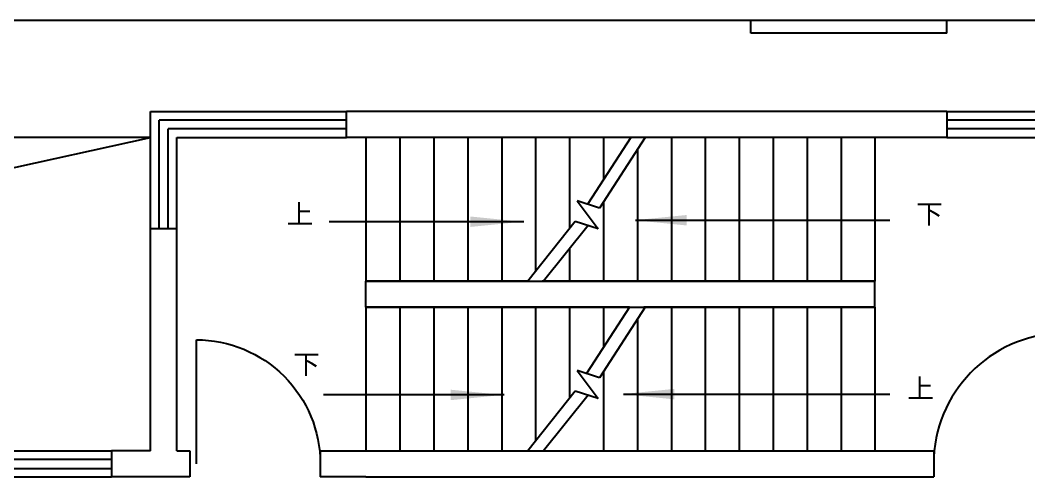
# Model space of a CAD drawing. Extents: x -355297 to -319897, y -340725 to -321125.
# Drawn here: x -337597 to -329868, y -329775 to -326275 of the extents above; entities that cross this region are included whole.
import ezdxf
from ezdxf.enums import TextEntityAlignment as Align

# ---------------------------------------------------------------- set-up
doc = ezdxf.new("R2010")
doc.units = 0
doc.header["$LTSCALE"] = 1000
doc.header["$MEASUREMENT"] = 0
doc.layers.get('0').update_dxf_attribs({"linetype": 'CONTINUOUS'})
for name, color, linetype in [('PUB_DIM', 3, 'CONTINUOUS'), ('STAIR', 3, 'CONTINUOUS'), ('TEXT', 6, 'CONTINUOUS'), ('WALL', 2, 'CONTINUOUS'), ('WIND', 2, 'CONTINUOUS'), ('WINDOW', 3, 'CONTINUOUS'), ('WINDOW_TEXT', 7, 'CONTINUOUS'), ('家具ALL', 33, 'CONTINUOUS')]:
    doc.layers.add(name, color=color, linetype=linetype)
doc.styles.add('CCDI_T0G_01', font='simhei.ttf')
doc.styles.add('SIMPLEX', font='SIMPLEX.SHX')

# ---------------------------------------------------------------- blocks, each defined once
blk = doc.blocks.new('_ARROW')
blk.add_solid([(0, 0), (-1, 0.1), (-1, -0.1)])
blk = doc.blocks.new('_A2ZXL')
blk.add_line((-0.4717, 0), (-0.4717, -0.9996))
blk.add_arc((-0.5, 0), 1, 271.62314, 0)
blk = doc.blocks.new('_DBLK')
blk.add_line((-0.45, 0), (-0.45, -0.95))
blk.add_arc((-0.45, 0), 0.95, 270, 0)
at = {"layer": 'WINDOW_TEXT', "style": 'SIMPLEX', "flags": 9}
blk.add_attdef('A', text='', height=1, dxfattribs=at).set_placement((0, 1.5), align=Align.MIDDLE)
blk = doc.blocks.new('_WBLK')
for p, q in [((-0.5, 0.5), (0.5, 0.5)), ((0.5, 0.1667), (-0.5, 0.1667)), ((0.5, -0.1667), (-0.5, -0.1667)), ((-0.5, -0.5), (0.5, -0.5))]:
    blk.add_line(p, q)
at = {"layer": 'WINDOW_TEXT', "style": 'SIMPLEX', "flags": 9}
blk.add_attdef('A', text='', height=1, dxfattribs=at).set_placement((0, 1.5), align=Align.MIDDLE)

msp = doc.modelspace()

# ---------------------------------------------------------------- linework, layer by layer
at = {"layer": 'PUB_DIM'}
msp.add_line((-338474.1, -327588), (-336597.4, -327174.6), dxfattribs=at)
for points in [[(-333737.8, -327819.4), (-335230.1, -327819.4)], [(-333737.8, -327819.4), (-335230.1, -327819.4)], [(-332881.3, -327808.1), (-330932.9, -327808.1)], [(-332881.3, -327808.1), (-330932.9, -327808.1)], [(-333888, -329147), (-335272.6, -329147)], [(-333888, -329147), (-335272.6, -329147)], [(-332974.4, -329140.7), (-330932.9, -329140.7)], [(-332974.4, -329140.7), (-330932.9, -329140.7)]]:
    msp.add_lwpolyline(points, dxfattribs=at)
at = {"layer": 'STAIR'}
for p, q in [((-334947.4, -327174.6), (-334947.4, -328274.6)), ((-334687.4, -327174.6), (-334687.4, -328274.6)), ((-334427.4, -327174.6), (-334427.4, -328274.6)), ((-334167.4, -327174.6), (-334167.4, -328274.6)), ((-333907.4, -327174.6), (-333907.4, -328274.6)), ((-333647.4, -327174.6), (-333647.4, -328199.3)), ((-333387.4, -327174.6), (-333387.4, -327871.1)), ((-332917, -327174.6), (-333247.6, -327683.3)), ((-332807.7, -327174.6), (-333159.2, -327715.3)), ((-333127.4, -327174.6), (-333127.4, -327498.3)), ((-332607.4, -327174.6), (-332607.4, -328274.6)), ((-332347.4, -327174.6), (-332347.4, -328274.6)), ((-332087.4, -327174.6), (-332087.4, -328274.6)), ((-331827.4, -327174.6), (-331827.4, -328274.6)), ((-331567.4, -327174.6), (-331567.4, -328274.6)), ((-331307.4, -327174.6), (-331307.4, -328274.6)), ((-331047.4, -327174.6), (-331047.4, -328274.6)), ((-332867.4, -327266.4), (-332867.4, -328274.6)), ((-333328.9, -327660.1), (-333167.1, -327875)), ((-333159.2, -327715.3), (-333328.9, -327660.1)), ((-333127.4, -327666.4), (-333127.4, -328274.6)), ((-333344.7, -327817.2), (-333707, -328274.6)), ((-333246.2, -327849.2), (-333587.7, -328274.6)), ((-333167.1, -327875), (-333344.7, -327817.2)), ((-333387.4, -328025), (-333387.4, -328274.6)), ((-334947.4, -328474.6), (-334947.4, -329574.6)), ((-334687.4, -328474.6), (-334687.4, -329574.6)), ((-334427.4, -328474.6), (-334427.4, -329574.6)), ((-334167.4, -328474.6), (-334167.4, -329574.6)), ((-333907.4, -328474.6), (-333907.4, -329574.6)), ((-333647.4, -328474.6), (-333647.4, -329499.3)), ((-333387.4, -328474.6), (-333387.4, -329171.1)), ((-332927, -328474.6), (-333257.6, -328983.3)), ((-332807.7, -328474.6), (-333159.2, -329015.3)), ((-333127.4, -328474.6), (-333127.4, -328782.9)), ((-332607.4, -328474.6), (-332607.4, -329574.6)), ((-332347.4, -328474.6), (-332347.4, -329574.6)), ((-332087.4, -328474.6), (-332087.4, -329574.6)), ((-331827.4, -328474.6), (-331827.4, -329574.6)), ((-331567.4, -328474.6), (-331567.4, -329574.6)), ((-331307.4, -328474.6), (-331307.4, -329574.6)), ((-331047.4, -328474.6), (-331047.4, -329574.6)), ((-332867.4, -328566.4), (-332867.4, -329574.6)), ((-333328.9, -328960.1), (-333167.1, -329175)), ((-333159.2, -329015.3), (-333328.9, -328960.1)), ((-333127.4, -328966.4), (-333127.4, -329574.6)), ((-333344.7, -329117.2), (-333707, -329574.6)), ((-333246.2, -329149.2), (-333587.7, -329574.6)), ((-333167.1, -329175), (-333344.7, -329117.2))]:
    msp.add_line(p, q, dxfattribs=at)
at = {"layer": 'WALL'}
for p, q in [((-331997.3, -326274.6), (-330497.3, -326274.6)), ((-331997.3, -326374.6), (-331997.3, -326274.6)), ((-331997.3, -326374.6), (-331997.3, -326274.6)), ((-331997.3, -326274.6), (-330497.3, -326274.6)), ((-330497.3, -326374.6), (-330497.3, -326274.6)), ((-330497.3, -326374.6), (-330497.3, -326274.6)), ((-330497.3, -326374.6), (-331997.3, -326374.6)), ((-330497.3, -326374.6), (-331997.3, -326374.6)), ((-330497.3, -326974.6), (-335097.4, -326974.6)), ((-335097.4, -327174.6), (-335097.4, -326974.6)), ((-335097.4, -327174.6), (-335097.4, -326974.6)), ((-330497.3, -326974.6), (-335097.4, -326974.6)), ((-330497.3, -326974.6), (-330497.3, -327174.6)), ((-330497.3, -326974.6), (-330497.3, -327174.6)), ((-330497.3, -327174.6), (-335097.4, -327174.6)), ((-330497.3, -327174.6), (-335097.4, -327174.6)), ((-336597.4, -329574.6), (-336597.4, -327874.6)), ((-336397.4, -327874.6), (-336597.4, -327874.6)), ((-336397.4, -327874.6), (-336597.4, -327874.6)), ((-336597.4, -329574.6), (-336597.4, -327874.6)), ((-336397.4, -329574.6), (-336397.4, -327874.6)), ((-336397.4, -329574.6), (-336397.4, -327874.6)), ((-333707, -328274.6), (-334947.4, -328274.6)), ((-334947.4, -328274.6), (-331047.4, -328274.6)), ((-334947.4, -328474.6), (-334947.4, -328274.6)), ((-334947.4, -328474.6), (-334947.4, -328274.6)), ((-334947.4, -328274.6), (-331047.4, -328274.6)), ((-333707, -328274.6), (-334947.4, -328274.6)), ((-331047.4, -328274.6), (-333597.7, -328274.6)), ((-331047.4, -328274.6), (-333597.7, -328274.6)), ((-331047.4, -328474.6), (-331047.4, -328274.6)), ((-331047.4, -328474.6), (-331047.4, -328274.6)), ((-332927, -328474.6), (-334947.4, -328474.6)), ((-334947.4, -328474.6), (-331047.4, -328474.6)), ((-334947.4, -328474.6), (-331047.4, -328474.6)), ((-332927, -328474.6), (-334947.4, -328474.6)), ((-331047.4, -328474.6), (-332817.7, -328474.6)), ((-331047.4, -328474.6), (-332817.7, -328474.6)), ((-336597.4, -329574.6), (-336897.4, -329574.6)), ((-336897.4, -329574.6), (-336897.4, -329774.6)), ((-336897.4, -329574.6), (-336897.4, -329774.6)), ((-336597.4, -329574.6), (-336897.4, -329574.6)), ((-336397.4, -329574.6), (-336297.4, -329574.6)), ((-336397.4, -329574.6), (-336297.4, -329574.6)), ((-336297.4, -329574.6), (-336297.4, -329774.6)), ((-336297.4, -329574.6), (-336297.4, -329774.6)), ((-335297.4, -329574.6), (-330597.4, -329574.6)), ((-335297.4, -329574.6), (-335297.4, -329774.6)), ((-335297.4, -329574.6), (-335297.4, -329774.6)), ((-335297.4, -329574.6), (-330597.4, -329574.6)), ((-330597.4, -329574.6), (-330597.4, -329774.6)), ((-330597.4, -329574.6), (-330597.4, -329774.6)), ((-336297.4, -329774.6), (-336897.4, -329774.6)), ((-336297.4, -329774.6), (-336897.4, -329774.6)), ((-334947.4, -329774.6), (-335297.4, -329774.6)), ((-334947.4, -329774.6), (-335297.4, -329774.6)), ((-334947.4, -329774.6), (-330597.4, -329774.6)), ((-334947.4, -329774.6), (-330597.4, -329774.6))]:
    msp.add_line(p, q, dxfattribs=at)
at = {"layer": 'WIND'}
for p, q in [((-336597.4, -327874.6), (-336597.4, -326974.6)), ((-336532.4, -327874.6), (-336532.4, -327041.3)), ((-336462.4, -327874.6), (-336462.4, -327108)), ((-336397.4, -327874.6), (-336397.4, -327174.6))]:
    msp.add_line(p, q, dxfattribs=at)
at = {"layer": 'WINDOW'}
for p, q in [((-336597.4, -326974.6), (-335097.4, -326974.6)), ((-335097.4, -327041.3), (-336532.4, -327041.3)), ((-335097.4, -327108), (-336462.4, -327108)), ((-336397.4, -327174.6), (-335097.4, -327174.6)), ((-338797.4, -329574.6), (-336897.4, -329574.6)), ((-338797.4, -329639.6), (-336897.4, -329639.6)), ((-338797.4, -329709.6), (-336897.4, -329709.6)), ((-338797.4, -329774.6), (-336897.4, -329774.6))]:
    msp.add_line(p, q, dxfattribs=at)
at = {"layer": '家具ALL'}
for p, q in [((-343497.3, -326274.6), (-329497.4, -326274.6)), ((-336597.4, -327174.6), (-339097.3, -327174.6))]:
    msp.add_line(p, q, dxfattribs=at)

# ---------------------------------------------------------------- block references
at = {"layer": 'PUB_DIM', "extrusion": (0, 0, -1), "xscale": 400, "yscale": 400, "zscale": -400, "rotation": 180}
for p in [(333747.8, -327819.4), (333747.8, -327819.4), (333898, -329147), (333898, -329147)]:
    msp.add_blockref('_ARROW', p, dxfattribs=at)
at = {"layer": 'PUB_DIM', "xscale": 400, "yscale": 400, "zscale": 400, "rotation": 180}
for p in [(-332891.3, -327808.1), (-332891.3, -327808.1), (-332984.4, -329140.7), (-332984.4, -329140.7)]:
    msp.add_blockref('_ARROW', p, dxfattribs=at)
at = {"layer": 'WIND', "xscale": 800, "yscale": 199.9999999998836, "zscale": 1500}
msp.add_blockref('_WBLK', (-330097.3, -327074.6), dxfattribs=at)
at = {"layer": 'WINDOW', "xscale": 1000, "yscale": 1000, "zscale": 1000, "rotation": 180}
msp.add_blockref('_A2ZXL', (-330097.4, -329674.6), dxfattribs=at)
at = {"layer": 'WINDOW', "xscale": 1000, "yscale": -1000, "zscale": 1000}
msp.add_blockref('_DBLK', (-335797.4, -329674.6), dxfattribs=at)

# ---------------------------------------------------------------- texts
at = {"layer": 'TEXT', "char_height": 150, "width": 1025.855, "attachment_point": 1, "style": 'CCDI_T0G_01'}
for s, insert in [('上', (-335556.4, -327686.5)), ('下', (-330732.3, -327684.1)), ('下', (-335505.4, -328836.5)), ('上', (-330800.3, -329022.8))]:
    msp.add_mtext(s, dxfattribs=dict(at, insert=insert))

doc.saveas('drawing.dxf')
